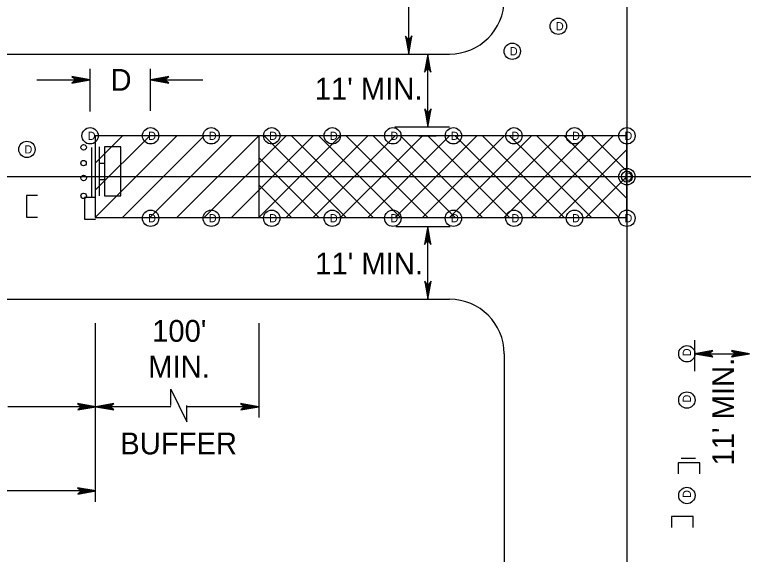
# Model space of a CAD drawing. Extents: x 499945 to 500993, y 499985 to 500645.
# Drawn here: x 500380.8 to 500514.3, y 500295.4 to 500394.4 of the extents above; entities that cross this region are included whole.
import ezdxf

# ---------------------------------------------------------------- set-up
doc = ezdxf.new("R2010")
doc.units = 0
for name, color, linetype in [('1', 7, 'Continuous'), ('2', 7, 'Continuous'), ('24', 7, 'Continuous'), ('5', 7, 'Continuous'), ('56', 7, 'Continuous'), ('60', 7, 'Continuous')]:
    doc.layers.add(name, color=color, linetype=linetype)

msp = doc.modelspace()

# ---------------------------------------------------------------- linework, layer by layer
at = {"layer": '1'}
for p, q in [((500492.96, 500618.43), (500492.96, 500364.69)), ((500452.98, 500387.17), (500452.98, 500400.42)), ((500042.91, 500387.17), (500460.48, 500387.17)), ((500395.53, 500372.18), (500395.53, 500364.69)), ((500394.85, 500370.06), (500394.85, 500361.07)), ((500396.26, 500370.18), (500396.26, 500361.18)), ((500396.26, 500367.18), (500397.25, 500367.18)), ((500042.91, 500364.69), (500492.96, 500364.69)), ((500396.26, 500364.18), (500397.25, 500364.18)), ((500492.96, 500364.69), (500892.27, 500364.69)), ((500492.96, 500364.69), (500492.96, 500008.24)), ((500042.91, 500342.21), (500460.48, 500342.21)), ((500395.53, 500337.83), (500395.53, 500305.06)), ((500425.51, 500337.83), (500425.51, 500320.51)), ((500470.47, 500332.21), (500470.47, 500008.24)), ((500409.42, 500322.74), (500409.42, 500325.74)), ((500409.42, 500325.74), (500410.86, 500322.74)), ((500410.86, 500322.74), (500412.3, 500319.74)), ((500412.3, 500319.74), (500412.3, 500322.74)), ((500395.53, 500322.51), (500379.54, 500322.51)), ((500409.42, 500322.51), (500395.63, 500322.51)), ((500425.51, 500322.51), (500412.3, 500322.51))]:
    msp.add_line(p, q, dxfattribs=at)
for centre, start, end in [((500460.48, 500397.17), 270, 0), ((500460.48, 500332.21), 0, 90)]:
    msp.add_arc(centre, 9.99, start, end, dxfattribs=at)
at = {"layer": '2'}
msp.add_line((500492.96, 500364.69), (500492.96, 500364.69), dxfattribs=at)
msp.add_circle((500492.96, 500364.69), 0.999, dxfattribs=at)
msp.add_circle((500492.96, 500364.69), 0.999, dxfattribs=at)
at = {"layer": '24'}
for points in [[(500452.98, 500387.17), (500453.57, 500390.5), (500452.98, 500389.7), (500452.4, 500390.48), (500452.98, 500387.17), (500452.98, 500387.39), (500453.53, 500390.4), (500452.97, 500389.64), (500452.45, 500390.35), (500452.97, 500387.51), (500452.98, 500387.62), (500453.44, 500390.2), (500452.97, 500389.62), (500452.52, 500390.22), (500452.98, 500387.67), (500452.97, 500387.78), (500453.37, 500390.04), (500452.98, 500389.6), (500452.58, 500390.05), (500452.96, 500388.11), (500452.96, 500388.29), (500453.29, 500389.87), (500452.99, 500389.56), (500452.66, 500389.89), (500452.98, 500388.33), (500452.99, 500388.5), (500453.19, 500389.69), (500452.96, 500389.46), (500452.74, 500389.71), (500452.98, 500388.67), (500453, 500388.83), (500453.13, 500389.55), (500452.97, 500389.43), (500452.8, 500389.62), (500452.98, 500388.92), (500453.09, 500389.39), (500452.96, 500389.32), (500452.84, 500389.52), (500452.96, 500389.04), (500453.04, 500389.34), (500452.94, 500389.22), (500452.88, 500389.36), (500452.97, 500389.22), (500452.99, 500389.29)], [(500456.49, 500387.17), (500455.9, 500383.85), (500456.49, 500384.64), (500457.06, 500383.87), (500456.49, 500387.17), (500456.49, 500386.95), (500455.94, 500383.94), (500456.49, 500384.71), (500457.02, 500384), (500456.5, 500386.83), (500456.49, 500386.72), (500456.03, 500384.14), (500456.49, 500384.72), (500456.94, 500384.13), (500456.48, 500386.67), (500456.5, 500386.56), (500456.09, 500384.31), (500456.48, 500384.75), (500456.89, 500384.3), (500456.5, 500386.24), (500456.5, 500386.05), (500456.18, 500384.47), (500456.48, 500384.78), (500456.81, 500384.45), (500456.49, 500386.02), (500456.48, 500385.84), (500456.27, 500384.65), (500456.5, 500384.88), (500456.73, 500384.64), (500456.49, 500385.68), (500456.47, 500385.51), (500456.33, 500384.8), (500456.49, 500384.92), (500456.67, 500384.72), (500456.48, 500385.42), (500456.37, 500384.96), (500456.5, 500385.03), (500456.63, 500384.82), (500456.5, 500385.31), (500456.43, 500385), (500456.53, 500385.13), (500456.59, 500384.98), (500456.49, 500385.13), (500456.48, 500385.05)], [(500394.6, 500382.44), (500391.25, 500383.04), (500392.05, 500382.44), (500391.26, 500381.86), (500394.6, 500382.44), (500394.37, 500382.44), (500391.34, 500382.99), (500392.11, 500382.44), (500391.4, 500381.91), (500394.25, 500382.43), (500394.14, 500382.44), (500391.54, 500382.91), (500392.13, 500382.44), (500391.53, 500381.98), (500394.09, 500382.44), (500393.98, 500382.43), (500391.71, 500382.84), (500392.15, 500382.44), (500391.7, 500382.04), (500393.66, 500382.43), (500393.47, 500382.43), (500391.88, 500382.75), (500392.19, 500382.45), (500391.85, 500382.12), (500393.43, 500382.44), (500393.25, 500382.46), (500392.06, 500382.66), (500392.29, 500382.43), (500392.04, 500382.2), (500393.09, 500382.44), (500392.92, 500382.46), (500392.2, 500382.6), (500392.32, 500382.44), (500392.13, 500382.26), (500392.83, 500382.44), (500392.37, 500382.56), (500392.43, 500382.43), (500392.23, 500382.3), (500392.72, 500382.43), (500392.41, 500382.5), (500392.54, 500382.4), (500392.39, 500382.34), (500392.54, 500382.44), (500392.46, 500382.45)], [(500405.69, 500382.44), (500409.04, 500381.85), (500408.24, 500382.44), (500409.02, 500383.03), (500405.69, 500382.44), (500405.91, 500382.45), (500408.95, 500381.9), (500408.18, 500382.45), (500408.89, 500382.98), (500406.03, 500382.46), (500406.15, 500382.44), (500408.74, 500381.98), (500408.16, 500382.45), (500408.76, 500382.91), (500406.2, 500382.44), (500406.31, 500382.46), (500408.58, 500382.05), (500408.14, 500382.44), (500408.59, 500382.85), (500406.63, 500382.46), (500406.82, 500382.46), (500408.41, 500382.14), (500408.1, 500382.44), (500408.44, 500382.77), (500406.85, 500382.44), (500407.03, 500382.43), (500408.23, 500382.23), (500408, 500382.46), (500408.25, 500382.69), (500407.2, 500382.44), (500407.37, 500382.43), (500408.08, 500382.29), (500407.97, 500382.45), (500408.16, 500382.63), (500407.45, 500382.44), (500407.92, 500382.33), (500407.85, 500382.46), (500408.06, 500382.59), (500407.57, 500382.46), (500407.88, 500382.38), (500407.75, 500382.49), (500407.9, 500382.55), (500407.75, 500382.45), (500407.83, 500382.44)], [(500456.49, 500373.79), (500457.07, 500377.11), (500456.49, 500376.32), (500455.91, 500377.1), (500456.49, 500373.79), (500456.48, 500374.01), (500457.03, 500377.02), (500456.48, 500376.26), (500455.95, 500376.96), (500456.47, 500374.13), (500456.49, 500374.24), (500456.94, 500376.82), (500456.48, 500376.24), (500456.03, 500376.84), (500456.49, 500374.29), (500456.47, 500374.4), (500456.88, 500376.66), (500456.49, 500376.22), (500456.08, 500376.67), (500456.47, 500374.72), (500456.47, 500374.91), (500456.79, 500376.49), (500456.49, 500376.18), (500456.16, 500376.51), (500456.49, 500374.94), (500456.5, 500375.12), (500456.7, 500376.31), (500456.47, 500376.08), (500456.24, 500376.33), (500456.49, 500375.28), (500456.5, 500375.45), (500456.64, 500376.16), (500456.48, 500376.05), (500456.3, 500376.24), (500456.49, 500375.54), (500456.6, 500376), (500456.47, 500375.94), (500456.34, 500376.14), (500456.47, 500375.66), (500456.54, 500375.96), (500456.44, 500375.83), (500456.38, 500375.98), (500456.48, 500375.83), (500456.49, 500375.91)], [(500456.49, 500355.59), (500455.9, 500352.27), (500456.49, 500353.06), (500457.06, 500352.28), (500456.49, 500355.59), (500456.49, 500355.37), (500455.94, 500352.36), (500456.49, 500353.12), (500457.02, 500352.42), (500456.5, 500355.25), (500456.49, 500355.14), (500456.03, 500352.56), (500456.49, 500353.14), (500456.94, 500352.54), (500456.48, 500355.09), (500456.5, 500354.98), (500456.09, 500352.72), (500456.48, 500353.16), (500456.89, 500352.71), (500456.5, 500354.66), (500456.5, 500354.47), (500456.18, 500352.89), (500456.48, 500353.2), (500456.81, 500352.87), (500456.49, 500354.44), (500456.48, 500354.26), (500456.27, 500353.07), (500456.5, 500353.3), (500456.73, 500353.05), (500456.49, 500354.1), (500456.47, 500353.93), (500456.33, 500353.22), (500456.49, 500353.33), (500456.67, 500353.14), (500456.48, 500353.84), (500456.37, 500353.38), (500456.5, 500353.44), (500456.63, 500353.24), (500456.5, 500353.72), (500456.43, 500353.42), (500456.53, 500353.55), (500456.59, 500353.4), (500456.49, 500353.55), (500456.48, 500353.47)], [(500456.49, 500342.21), (500457.07, 500345.53), (500456.49, 500344.74), (500455.91, 500345.51), (500456.49, 500342.21), (500456.48, 500342.43), (500457.03, 500345.44), (500456.48, 500344.67), (500455.95, 500345.38), (500456.47, 500342.55), (500456.49, 500342.66), (500456.94, 500345.24), (500456.48, 500344.66), (500456.03, 500345.25), (500456.49, 500342.71), (500456.47, 500342.82), (500456.88, 500345.07), (500456.49, 500344.63), (500456.08, 500345.08), (500456.47, 500343.14), (500456.47, 500343.33), (500456.79, 500344.91), (500456.49, 500344.6), (500456.16, 500344.93), (500456.49, 500343.36), (500456.5, 500343.54), (500456.7, 500344.73), (500456.47, 500344.5), (500456.24, 500344.74), (500456.49, 500343.7), (500456.5, 500343.87), (500456.64, 500344.58), (500456.48, 500344.46), (500456.3, 500344.66), (500456.49, 500343.96), (500456.6, 500344.42), (500456.47, 500344.35), (500456.34, 500344.56), (500456.47, 500344.07), (500456.54, 500344.38), (500456.44, 500344.25), (500456.38, 500344.4), (500456.48, 500344.25), (500456.49, 500344.33)], [(500505.41, 500332.21), (500508.73, 500331.63), (500507.94, 500332.21), (500508.71, 500332.79), (500505.41, 500332.21), (500505.63, 500332.22), (500508.64, 500331.67), (500507.88, 500332.22), (500508.58, 500332.75), (500505.75, 500332.23), (500505.86, 500332.21), (500508.44, 500331.76), (500507.86, 500332.22), (500508.45, 500332.67), (500505.91, 500332.21), (500506.02, 500332.23), (500508.27, 500331.82), (500507.83, 500332.21), (500508.28, 500332.62), (500506.34, 500332.23), (500506.53, 500332.23), (500508.11, 500331.91), (500507.8, 500332.21), (500508.13, 500332.54), (500506.56, 500332.21), (500506.74, 500332.2), (500507.93, 500332), (500507.7, 500332.23), (500507.94, 500332.46), (500506.9, 500332.21), (500507.07, 500332.2), (500507.78, 500332.06), (500507.66, 500332.22), (500507.86, 500332.4), (500507.16, 500332.21), (500507.62, 500332.1), (500507.55, 500332.23), (500507.76, 500332.36), (500507.27, 500332.23), (500507.58, 500332.15), (500507.45, 500332.26), (500507.6, 500332.32), (500507.45, 500332.22), (500507.53, 500332.21)], [(500515.44, 500332.21), (500512.12, 500332.8), (500512.91, 500332.21), (500512.13, 500331.64), (500515.44, 500332.21)], [(500515.22, 500332.21), (500512.21, 500332.76), (500512.97, 500332.21), (500512.27, 500331.68), (500515.1, 500332.2)], [(500514.99, 500332.21), (500512.41, 500332.67), (500512.99, 500332.21), (500512.39, 500331.76), (500514.94, 500332.21)], [(500514.83, 500332.2), (500512.57, 500332.6), (500513.01, 500332.21), (500512.57, 500331.81), (500514.51, 500332.2)], [(500514.32, 500332.2), (500512.74, 500332.52), (500513.05, 500332.22), (500512.72, 500331.89), (500514.29, 500332.21), (500514.11, 500332.23), (500512.92, 500332.43), (500513.15, 500332.2), (500512.9, 500331.97), (500513.95, 500332.21), (500513.78, 500332.23), (500513.07, 500332.37), (500513.18, 500332.21), (500512.99, 500332.03), (500513.69, 500332.22), (500513.23, 500332.32), (500513.29, 500332.2), (500513.09, 500332.07), (500513.57, 500332.2), (500513.27, 500332.27), (500513.4, 500332.17), (500513.25, 500332.11), (500513.4, 500332.21), (500513.32, 500332.22)], [(500395.63, 500322.51), (500392.31, 500323.1), (500393.1, 500322.51), (500392.32, 500321.93), (500395.63, 500322.51), (500395.41, 500322.51), (500392.4, 500323.06), (500393.16, 500322.5), (500392.46, 500321.98), (500395.29, 500322.5), (500395.18, 500322.51), (500392.6, 500322.97), (500393.18, 500322.51), (500392.59, 500322.05), (500395.13, 500322.51), (500395.02, 500322.5), (500392.77, 500322.9), (500393.2, 500322.51), (500392.76, 500322.11), (500394.7, 500322.5), (500394.51, 500322.5), (500392.93, 500322.82), (500393.24, 500322.52), (500392.91, 500322.19), (500394.48, 500322.51), (500394.3, 500322.52), (500393.11, 500322.73), (500393.34, 500322.5), (500393.09, 500322.27), (500394.14, 500322.51), (500393.97, 500322.53), (500393.26, 500322.67), (500393.37, 500322.5), (500393.18, 500322.33), (500393.88, 500322.51), (500393.42, 500322.62), (500393.49, 500322.5), (500393.28, 500322.37), (500393.77, 500322.5), (500393.46, 500322.57), (500393.59, 500322.47), (500393.44, 500322.41), (500393.59, 500322.5), (500393.51, 500322.52)], [(500395.63, 500322.51), (500398.96, 500321.92), (500398.16, 500322.51), (500398.94, 500323.09), (500395.63, 500322.51), (500395.85, 500322.52), (500398.86, 500321.97), (500398.1, 500322.52), (500398.8, 500323.04), (500395.97, 500322.53), (500396.08, 500322.51), (500398.66, 500322.05), (500398.08, 500322.52), (500398.68, 500322.97), (500396.13, 500322.51), (500396.24, 500322.53), (500398.5, 500322.12), (500398.06, 500322.51), (500398.51, 500322.92), (500396.56, 500322.53), (500396.75, 500322.53), (500398.33, 500322.21), (500398.02, 500322.5), (500398.35, 500322.83), (500396.78, 500322.51), (500396.96, 500322.5), (500398.15, 500322.3), (500397.92, 500322.53), (500398.17, 500322.76), (500397.13, 500322.51), (500397.29, 500322.5), (500398.01, 500322.36), (500397.89, 500322.52), (500398.08, 500322.7), (500397.38, 500322.51), (500397.84, 500322.4), (500397.78, 500322.53), (500397.98, 500322.66), (500397.5, 500322.53), (500397.8, 500322.45), (500397.67, 500322.55), (500397.82, 500322.61), (500397.67, 500322.52), (500397.75, 500322.5)], [(500425.51, 500322.51), (500422.18, 500323.1), (500422.98, 500322.51), (500422.2, 500321.93), (500425.51, 500322.51), (500425.29, 500322.51), (500422.28, 500323.06), (500423.04, 500322.5), (500422.34, 500321.98), (500425.17, 500322.5), (500425.06, 500322.51), (500422.48, 500322.97), (500423.06, 500322.51), (500422.46, 500322.05), (500425.01, 500322.51), (500424.9, 500322.5), (500422.64, 500322.9), (500423.08, 500322.51), (500422.63, 500322.11), (500424.58, 500322.5), (500424.39, 500322.5), (500422.81, 500322.82), (500423.12, 500322.52), (500422.79, 500322.19), (500424.35, 500322.51), (500424.18, 500322.52), (500422.99, 500322.73), (500423.22, 500322.5), (500422.97, 500322.27), (500424.01, 500322.51), (500423.85, 500322.53), (500423.13, 500322.67), (500423.25, 500322.5), (500423.06, 500322.33), (500423.76, 500322.51), (500423.3, 500322.62), (500423.36, 500322.5), (500423.16, 500322.37), (500423.64, 500322.5), (500423.34, 500322.57), (500423.47, 500322.47), (500423.32, 500322.41), (500423.47, 500322.5), (500423.39, 500322.52)], [(500395.63, 500307.06), (500392.31, 500307.64), (500393.1, 500307.06), (500392.32, 500306.48), (500395.63, 500307.06), (500395.41, 500307.05), (500392.4, 500307.6), (500393.16, 500307.05), (500392.46, 500306.52), (500395.29, 500307.04), (500395.18, 500307.06), (500392.6, 500307.52), (500393.18, 500307.05), (500392.59, 500306.6), (500395.13, 500307.06), (500395.02, 500307.04), (500392.77, 500307.45), (500393.2, 500307.06), (500392.76, 500306.65), (500394.7, 500307.04), (500394.51, 500307.04), (500392.93, 500307.36), (500393.24, 500307.07), (500392.91, 500306.74), (500394.48, 500307.06), (500394.3, 500307.07), (500393.11, 500307.27), (500393.34, 500307.04), (500393.09, 500306.81), (500394.14, 500307.06), (500393.97, 500307.07), (500393.26, 500307.21), (500393.37, 500307.05), (500393.18, 500306.87), (500393.88, 500307.06), (500393.42, 500307.17), (500393.49, 500307.04), (500393.28, 500306.91), (500393.77, 500307.04), (500393.46, 500307.12), (500393.59, 500307.02), (500393.44, 500306.96), (500393.59, 500307.05), (500393.51, 500307.07)]]:
    msp.add_lwpolyline(points, dxfattribs=at)
at = {"layer": '5'}
for p, q in [((500456.49, 500373.78), (500456.49, 500387.17)), ((500394.6, 500376.63), (500394.6, 500384.44)), ((500405.69, 500376.79), (500405.69, 500384.44)), ((500384.82, 500382.44), (500394.6, 500382.44)), ((500405.69, 500382.44), (500415.27, 500382.44)), ((500460.44, 500373.78), (500450.46, 500373.78)), ((500395.53, 500372.18), (500395.53, 500357.2)), ((500492.96, 500372.18), (500395.53, 500372.18)), ((500410.52, 500372.18), (500395.53, 500357.2)), ((500405.52, 500372.18), (500395.53, 500362.19)), ((500400.53, 500372.18), (500395.53, 500367.19)), ((500415.52, 500372.18), (500400.53, 500357.2)), ((500420.51, 500372.18), (500405.52, 500357.2)), ((500425.51, 500372.18), (500410.52, 500357.2)), ((500430.5, 500372.18), (500415.52, 500357.2)), ((500435.5, 500372.18), (500420.51, 500357.2)), ((500425.51, 500372.18), (500425.51, 500357.2)), ((500440.5, 500372.18), (500425.51, 500357.2)), ((500426.51, 500372.18), (500441.5, 500357.2)), ((500445.49, 500372.18), (500430.5, 500357.2)), ((500431.5, 500372.18), (500446.49, 500357.2)), ((500450.49, 500372.18), (500435.5, 500357.2)), ((500436.5, 500372.18), (500451.49, 500357.2)), ((500441.5, 500372.18), (500447.2, 500366.48)), ((500446.49, 500372.18), (500450.35, 500368.33)), ((500451.49, 500372.18), (500455.34, 500368.33)), ((500455.49, 500372.18), (500451.63, 500368.33)), ((500454.86, 500372.18), (500458, 500372.18)), ((500456.49, 500372.18), (500460.34, 500368.33)), ((500460.48, 500372.18), (500456.63, 500368.33)), ((500461.48, 500372.18), (500465.33, 500368.33)), ((500465.48, 500372.18), (500461.63, 500368.33)), ((500466.48, 500372.18), (500470.33, 500368.33)), ((500470.47, 500372.18), (500466.62, 500368.33)), ((500485.46, 500372.18), (500470.47, 500357.2)), ((500471.47, 500372.18), (500475.33, 500368.33)), ((500475.47, 500372.18), (500471.62, 500368.33)), ((500490.46, 500372.18), (500475.47, 500357.2)), ((500480.47, 500372.18), (500476.17, 500367.89)), ((500476.47, 500372.18), (500491.46, 500357.2)), ((500481.47, 500372.18), (500492.96, 500360.69)), ((500486.46, 500372.18), (500492.96, 500365.69)), ((500492.96, 500357.2), (500492.96, 500372.18)), ((500492.96, 500369.69), (500480.47, 500357.2)), ((500425.51, 500368.19), (500436.5, 500357.2)), ((500451.63, 500368.33), (500440.5, 500357.2)), ((500456.63, 500368.33), (500445.49, 500357.2)), ((500450.35, 500368.33), (500461.48, 500357.2)), ((500461.63, 500368.33), (500450.49, 500357.2)), ((500455.34, 500368.33), (500466.48, 500357.2)), ((500466.62, 500368.33), (500455.49, 500357.2)), ((500460.34, 500368.33), (500471.47, 500357.2)), ((500471.62, 500368.33), (500460.48, 500357.2)), ((500465.33, 500368.33), (500476.47, 500357.2)), ((500470.33, 500368.33), (500481.47, 500357.2)), ((500475.33, 500368.33), (500486.46, 500357.2)), ((500476.17, 500367.89), (500465.48, 500357.2)), ((500447.2, 500366.48), (500456.48, 500357.2)), ((500492.96, 500364.69), (500485.46, 500357.2)), ((500425.51, 500363.19), (500431.5, 500357.2)), ((500395.53, 500357.2), (500492.96, 500357.2)), ((500460.58, 500355.52), (500450.6, 500355.52)), ((500456.49, 500342.21), (500456.49, 500355.52)), ((500505.43, 500329.04), (500505.43, 500334.71)), ((500505.43, 500332.21), (500515.44, 500332.21)), ((500395.63, 500307.06), (500341.81, 500307.06))]:
    msp.add_line(p, q, dxfattribs=at)
at = {"layer": '56'}
msp.add_line((500505.55, 500313), (500502.9, 500313), dxfattribs=at)
for points in [[(500384.97, 500361.24), (500382.97, 500361.24), (500382.97, 500359.24), (500382.97, 500357.24), (500384.97, 500357.24)], [(500395.59, 500360.89), (500393.59, 500360.89), (500393.59, 500358.89), (500393.59, 500356.89), (500395.59, 500356.89)], [(500506.34, 500310.2), (500506.34, 500312.2), (500504.34, 500312.2), (500502.34, 500312.2), (500502.34, 500310.2)], [(500506.34, 500310.2), (500506.34, 500312.2), (500504.34, 500312.2), (500502.34, 500312.2), (500502.34, 500310.2)], [(500504.34, 500312.2), (500504.34, 500312.2), (500504.34, 500312.2), (500504.34, 500312.2), (500504.34, 500312.2)], [(500505.11, 500300.38), (500505.11, 500302.38), (500503.11, 500302.38), (500501.11, 500302.38), (500501.11, 500300.38)], [(500503.11, 500302.38), (500503.11, 500302.38), (500503.11, 500302.38), (500503.11, 500302.38), (500503.11, 500302.38)]]:
    msp.add_lwpolyline(points, dxfattribs=at)
for centre in [(500480.4, 500392.27), (500471.96, 500387.69), (500394.6, 500372.18), (500405.69, 500372.18), (500416.79, 500372.18), (500427.88, 500372.18), (500438.98, 500372.18), (500450.07, 500372.18), (500461.17, 500372.18), (500472.27, 500372.18), (500483.36, 500372.18), (500492.96, 500372.18), (500383.02, 500369.69), (500492.96, 500364.69), (500405.69, 500357.07), (500416.79, 500357.07), (500427.88, 500357.07), (500438.98, 500357.07), (500450.07, 500357.07), (500461.17, 500357.07), (500472.27, 500357.07), (500483.36, 500357.07), (500492.96, 500357.07)]:
    msp.add_circle(centre, 1.5, dxfattribs=at)
for centre in [(500503.95, 500332.21), (500503.95, 500323.72), (500503.95, 500306.23)]:
    msp.add_ellipse(centre, major_axis=(0, 1.5), ratio=0.999998, dxfattribs=at)
at = {"layer": '60'}
for p, q in [((500396.26, 500370.18), (500396.26, 500370.18)), ((500397.91, 500369.76), (500397.91, 500369.76))]:
    msp.add_line(p, q, dxfattribs=at)
msp.add_lwpolyline([(500397.25, 500370.18), (500397.25, 500361.18), (500400.25, 500361.18), (500400.25, 500370.18)], close=True, dxfattribs=at)
for centre, radius in [((500480.4, 500392.27), 1.5), ((500471.96, 500387.69), 1.5), ((500394.6, 500372.18), 1.5), ((500405.69, 500372.18), 1.5), ((500416.79, 500372.18), 1.5), ((500427.88, 500372.18), 1.5), ((500438.98, 500372.18), 1.5), ((500450.07, 500372.18), 1.5), ((500461.17, 500372.18), 1.5), ((500472.27, 500372.18), 1.5), ((500483.36, 500372.18), 1.5), ((500492.96, 500372.18), 1.5), ((500383.02, 500369.69), 1.5), ((500393.41, 500370.07), 0.5), ((500393.4, 500367.18), 0.5), ((500492.96, 500364.69), 1.5), ((500393.41, 500364.45), 0.5), ((500393.41, 500361.16), 0.5), ((500405.69, 500357.07), 1.5), ((500416.79, 500357.07), 1.5), ((500427.88, 500357.07), 1.5), ((500438.98, 500357.07), 1.5), ((500450.07, 500357.07), 1.5), ((500461.17, 500357.07), 1.5), ((500472.27, 500357.07), 1.5), ((500483.36, 500357.07), 1.5), ((500492.96, 500357.07), 1.5)]:
    msp.add_circle(centre, radius, dxfattribs=at)
for centre in [(500503.95, 500332.21), (500503.95, 500323.72), (500503.95, 500306.23)]:
    msp.add_ellipse(centre, major_axis=(0, 1.5), ratio=0.999998, dxfattribs=at)

# ---------------------------------------------------------------- texts
at = {"layer": '1'}
for s, p in [("100'", (500405.96, 500334.41)), ('MIN.', (500405.25, 500327.85)), ('BUFFER', (500400.12, 500313.77))]:
    msp.add_text(s, height=4, dxfattribs=at).set_placement(p)
at = {"layer": '5'}
for s, p in [('D', (500398.33, 500380.44)), ("11' MIN.", (500435.76, 500378.82)), ("11' MIN.", (500435.85, 500346.77))]:
    msp.add_text(s, height=4, dxfattribs=at).set_placement(p)
msp.add_text("11' MIN.", height=4, rotation=90, dxfattribs=at).set_placement((500512.59, 500311.73))
at = {"layer": '56'}
for p in [(500479.94, 500391.52), (500471.5, 500386.94), (500394.14, 500371.43), (500405.23, 500371.43), (500416.33, 500371.43), (500427.42, 500371.43), (500438.52, 500371.43), (500449.61, 500371.43), (500460.71, 500371.43), (500471.8, 500371.43), (500482.9, 500371.43), (500492.5, 500371.43), (500382.56, 500368.94), (500492.5, 500363.94), (500405.23, 500356.32), (500416.33, 500356.32), (500427.42, 500356.32), (500438.52, 500356.32), (500449.61, 500356.32), (500460.71, 500356.32), (500471.8, 500356.32), (500482.9, 500356.32), (500492.5, 500356.32)]:
    msp.add_text('D', height=1.5, dxfattribs=at).set_placement(p)
for p in [(500504.7, 500331.75), (500504.7, 500323.26), (500504.7, 500305.77)]:
    msp.add_text('D', height=1.5, rotation=90, dxfattribs=at).set_placement(p)

doc.saveas('drawing.dxf')
